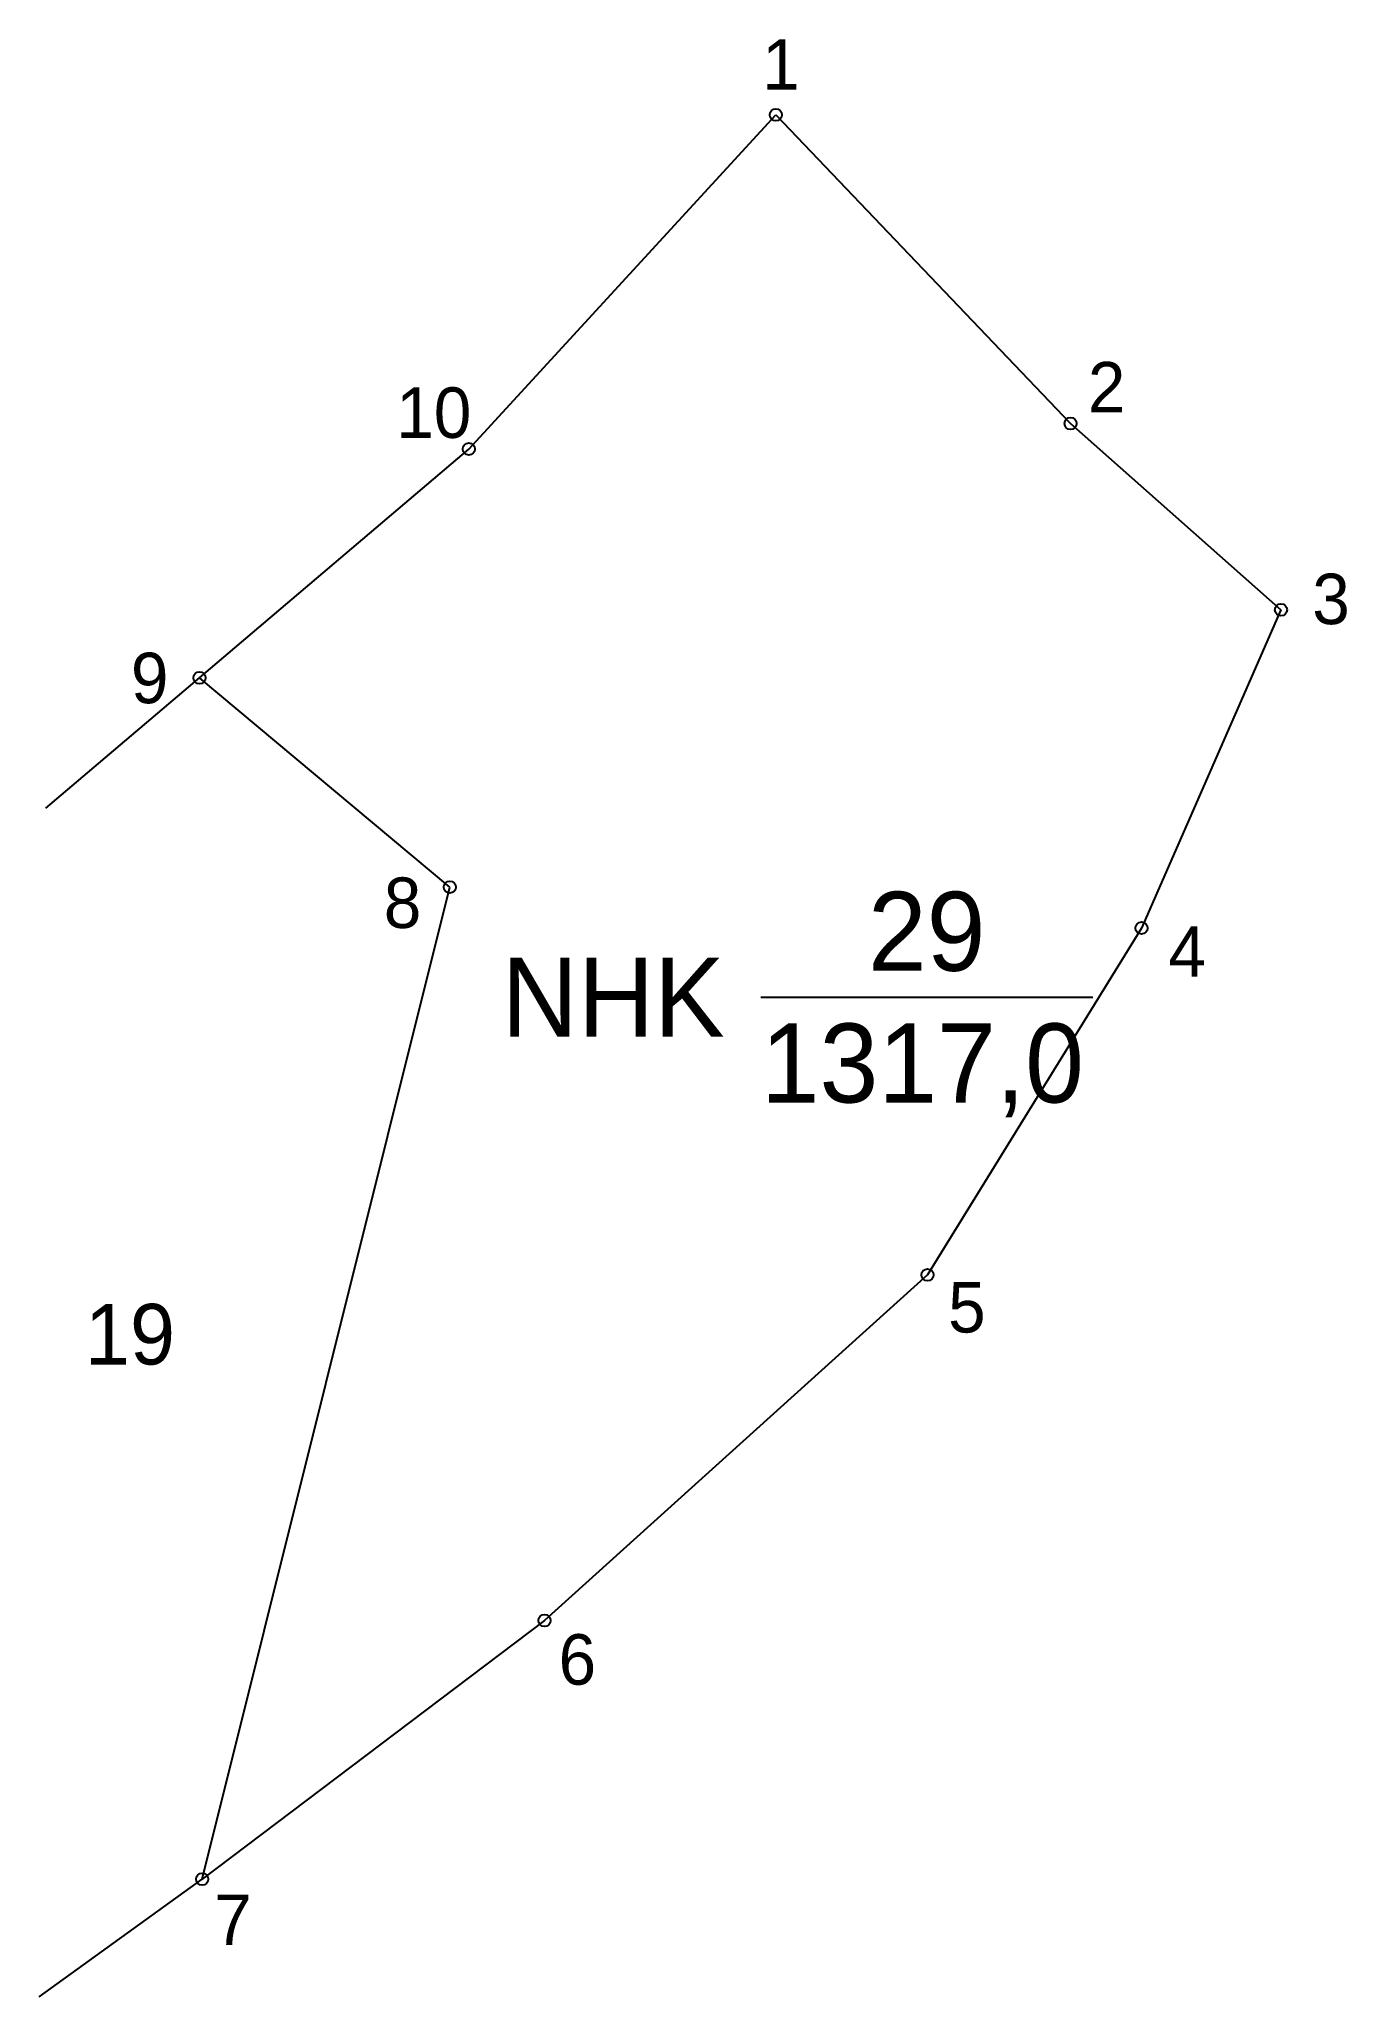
# Model space of a CAD drawing. Extents: x 545506 to 545555.3, y 1819917.4 to 1819991.4.
import ezdxf

# ---------------------------------------------------------------- set-up
doc = ezdxf.new("R2010")
doc.units = 0
for name, color, linetype in [('CanhThua', 7, 'Continuous'), ('MocDinhThua', 7, 'Continuous'), ('NhanDiaChinhThua', 7, 'Continuous'), ('NhanTuCan', 7, 'Continuous'), ('RauThua', 7, 'Continuous'), ('SoHieuDinhThua', 7, 'Continuous')]:
    doc.layers.add(name, color=color, linetype=linetype)

msp = doc.modelspace()

# ---------------------------------------------------------------- linework, layer by layer
at = {"layer": 'CanhThua'}
for p, q in [((545522.18, 1819975.89), (545533.78, 1819988.509)), ((545533.78, 1819988.509), (545544.913, 1819976.852)), ((545544.913, 1819976.852), (545552.86, 1819969.82)), ((545512.008, 1819967.252), (545522.18, 1819975.89)), ((545552.86, 1819969.82), (545547.59, 1819957.8)), ((545521.465, 1819959.347), (545512.008, 1819967.252)), ((545512.11, 1819921.88), (545521.465, 1819959.347)), ((545547.59, 1819957.8), (545539.51, 1819944.7)), ((545539.51, 1819944.7), (545525.04, 1819931.65)), ((545525.04, 1819931.65), (545512.11, 1819921.88))]:
    msp.add_line(p, q, dxfattribs=at)
at = {"layer": 'MocDinhThua'}
for centre in [(545533.78, 1819988.509), (545544.913, 1819976.852), (545522.18, 1819975.89), (545552.86, 1819969.82), (545512.008, 1819967.252), (545521.465, 1819959.347), (545547.59, 1819957.8), (545539.51, 1819944.7), (545525.04, 1819931.65), (545512.11, 1819921.88)]:
    msp.add_circle(centre, 0.229, dxfattribs=at)
at = {"layer": 'NhanDiaChinhThua'}
msp.add_line((545533.21, 1819955.19), (545545.758, 1819955.19), dxfattribs=at)
at = {"layer": 'RauThua'}
for p, q in [((545506.206, 1819962.326), (545512.008, 1819967.252)), ((545505.953, 1819917.437), (545512.11, 1819921.88))]:
    msp.add_line(p, q, dxfattribs=at)

# ---------------------------------------------------------------- texts
at = {"layer": 'NhanDiaChinhThua'}
for s, p in [('29', (545537.258, 1819956.185)), ('NHK', (545523.419, 1819953.698)), ('1317,0', (545533.211, 1819951.211))]:
    msp.add_text(s, height=2.9843, dxfattribs=at).set_placement(p)
at = {"layer": 'NhanTuCan'}
msp.add_text('19', height=2.2878, dxfattribs=at).set_placement((545507.683, 1819941.317))
at = {"layer": 'SoHieuDinhThua'}
for s, height, p in [('1', 1.906, (545533.266, 1819989.462)), ('2', 1.906, (545545.565, 1819977.272)), ('10', 1.9065, (545519.442, 1819976.311)), ('3', 1.906, (545554.042, 1819969.276)), ('9', 1.906, (545509.42, 1819966.291)), ('8', 1.906, (545518.971, 1819957.803)), ('4', 1.906, (545548.603, 1819955.961)), ('5', 1.906, (545540.287, 1819942.526)), ('6', 1.906, (545525.574, 1819929.227)), ('7', 1.906, (545512.562, 1819919.393))]:
    msp.add_text(s, height=height, dxfattribs=at).set_placement(p)

doc.saveas('drawing.dxf')
